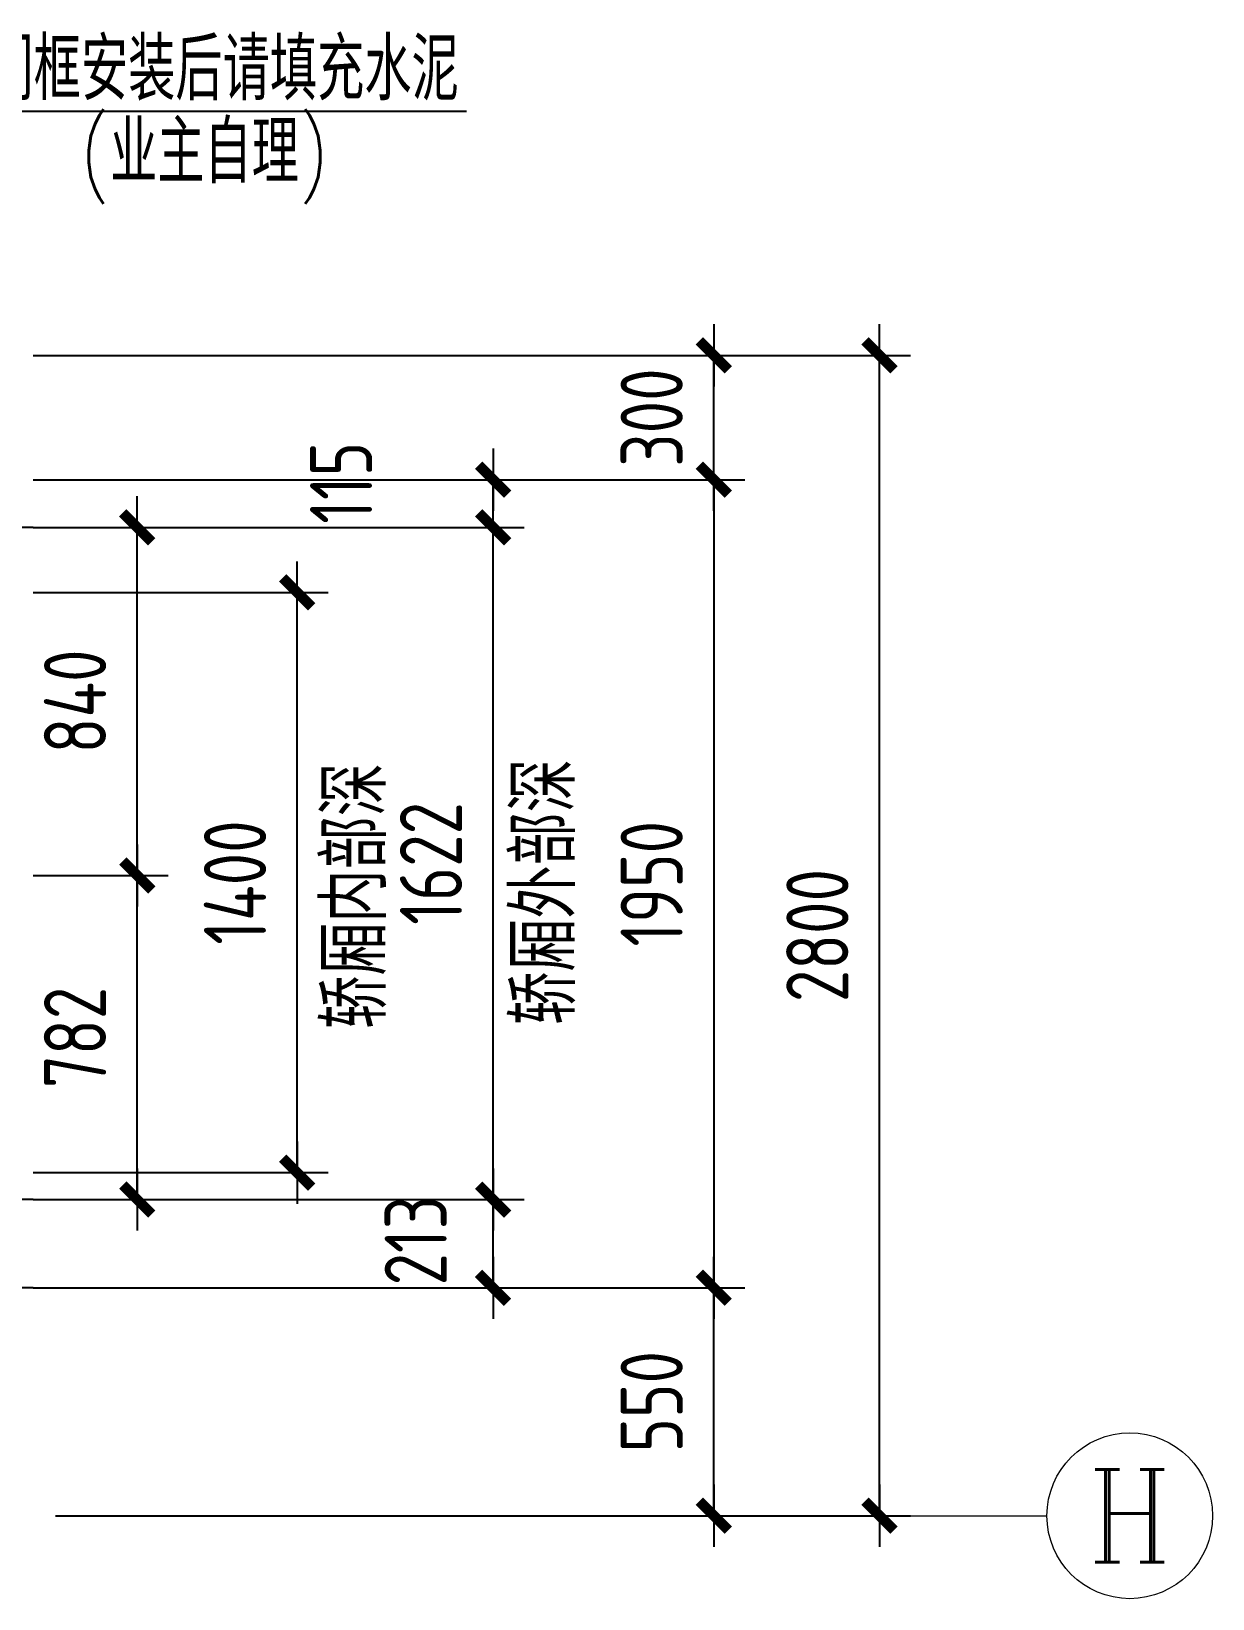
# Model space of a CAD drawing. Extents: x 185540 to 253404, y 138157 to 180211.
# Drawn here: x 221724 to 224575, y 144000 to 147782 of the extents above; entities that cross this region are included whole.
import ezdxf
from ezdxf.enums import TextEntityAlignment as Align

# ---------------------------------------------------------------- set-up
doc = ezdxf.new("R2010")
doc.units = 0
doc.header["$LTSCALE"] = 1000
doc.header["$MEASUREMENT"] = 0
doc.linetypes.add('ACAD_ISO04W100', pattern=[30.5, 24, -3, 0.5, -3])
doc.layers.get('0').update_dxf_attribs({"linetype": 'CONTINUOUS'})
doc.layers.get('DEFPOINTS').update_dxf_attribs({"linetype": 'CONTINUOUS'})
doc.layers.add('AXIS', color=3, linetype='CONTINUOUS', lineweight=9)
doc.layers.add('COLUMN', color=4, linetype='CONTINUOUS')
doc.layers.add('TC', color=8, linetype='CONTINUOUS')
doc.styles.add('COMPLEX', font='COMPLEX.shx')
doc.styles.add('DIM_FONT', font='tssdeng.shx', dxfattribs={"width": 0.8, "bigfont": 'tssdchn.shx'})
doc.styles.get("Standard").update_dxf_attribs({"font": 'txt.shx', "width": 0.8, "height": 260, "bigfont": 'china.shx'})
doc.styles.add('TSS', font='tssdeng.shx', dxfattribs={"width": 0.85, "bigfont": 'tssdchn.shx'})
doc.dimstyles.new('DIMN-200', dxfattribs={"dimtxt": 300, "dimasz": 1, "dimexe": 250, "dimexo": 0, "dimgap": 150, "dimtad": 1, "dimdec": 0, "dimdsep": 46, "dimtxsty": 'DIM_FONT', "dimblk": '_DIMX', "dimcen": 2.5, "dimclrd": 256, "dimclre": 256, "dimclrt": 4, "dimadec": 0, "dimazin": 0, "dimtfac": 1, "dimtdec": 0, "dimtix": 1, "dimtmove": 2, "dimatfit": 3, "dimldrblk": '_DIMX', "dimfxl": 0, "dimtolj": 1, "dimtzin": 0, "dimarcsym": 0})
doc.dimstyles.get("Standard").update_dxf_attribs({"dimtxt": 300, "dimasz": 1, "dimexe": 150, "dimexo": 0, "dimgap": 150, "dimtad": 1, "dimdec": 0, "dimzin": 0, "dimdsep": 46, "dimtxsty": 'Standard', "dimblk1": '_DIMX', "dimblk2": '_DIMX', "dimsah": 1, "dimcen": 200, "dimclrd": 256, "dimclre": 256, "dimclrt": 4, "dimadec": 0, "dimazin": 0, "dimtfac": 1, "dimtdec": 0, "dimtix": 1, "dimtmove": 2, "dimatfit": 3, "dimldrblk": '_DIMX', "dimfxl": 0, "dimtolj": 1, "dimtzin": 0, "dimarcsym": 0})

# ---------------------------------------------------------------- blocks, each defined once
blk = doc.blocks.new('_DIMX')
blk.add_line((-150, 0), (150, 0))
at = {"const_width": 50}
blk.add_lwpolyline([(-70, -70), (70, 70)], dxfattribs=at)
blk = doc.blocks.new('*D530')
at = {"linetype": 'ByBlock'}
for p, q in [((218852.6, 131567.3), (220037.8, 131567.3)), ((219962.8, 131354.8), (219962.8, 131566.8)), ((218852.6, 131354.3), (220037.8, 131354.3))]:
    blk.add_line(p, q, dxfattribs=at)
at = {"layer": 'DEFPOINTS', "color": 0, "linetype": 'ByBlock'}
for p in [(218852.6, 131567.3), (219962.8, 131567.3), (218852.6, 131354.3)]:
    blk.add_point(p, dxfattribs=at)
at = {"linetype": 'ByBlock', "xscale": 0.5, "yscale": 0.5, "zscale": 0.5}
for p, rotation in [((219962.8, 131567.3), 90), ((219962.8, 131354.3), 270)]:
    blk.add_blockref('_DIMX', p, dxfattribs=dict(at, rotation=rotation))
at = {"color": 4, "linetype": 'ByBlock', "insert": (219776, 131468), "char_height": 150, "attachment_point": 5, "rotation": 90, "style": 'DIM_FONT'}
blk.add_mtext('\\A1;213', dxfattribs=at)
blk = doc.blocks.new('*D535')
at = {"linetype": 'ByBlock'}
for p, q in [((218852.6, 133304.3), (220570.5, 133304.3)), ((220495.5, 133303.8), (220495.5, 131354.8)), ((218852.6, 131354.3), (220570.5, 131354.3))]:
    blk.add_line(p, q, dxfattribs=at)
at = {"layer": 'DEFPOINTS', "color": 0, "linetype": 'ByBlock'}
for p in [(218852.6, 133304.3), (218852.6, 131354.3), (220495.5, 131354.3)]:
    blk.add_point(p, dxfattribs=at)
at = {"linetype": 'ByBlock', "xscale": 0.5, "yscale": 0.5, "zscale": 0.5}
for p, rotation in [((220495.5, 133304.3), 90), ((220495.5, 131354.3), 270)]:
    blk.add_blockref('_DIMX', p, dxfattribs=dict(at, rotation=rotation))
at = {"color": 4, "linetype": 'ByBlock', "insert": (220345.5, 132329.3), "char_height": 150, "attachment_point": 5, "rotation": 90, "style": 'DIM_FONT'}
blk.add_mtext('\\A1;1950', dxfattribs=at)
blk = doc.blocks.new('*D529')
at = {"linetype": 'ByBlock'}
for p, q in [((218852.6, 133304.3), (220037.8, 133304.3)), ((219962.8, 133304.8), (219962.8, 133305.3)), ((219962.8, 133189.3), (219962.8, 133304.3)), ((219962.8, 133189.3), (219962.8, 133304.3)), ((218852.6, 133189.3), (220037.8, 133189.3)), ((219962.8, 133188.8), (219962.8, 133188.3))]:
    blk.add_line(p, q, dxfattribs=at)
at = {"layer": 'DEFPOINTS', "color": 0, "linetype": 'ByBlock'}
for p in [(218852.6, 133304.3), (219962.8, 133304.3), (218852.6, 133189.3)]:
    blk.add_point(p, dxfattribs=at)
at = {"linetype": 'ByBlock', "xscale": 0.5, "yscale": 0.5, "zscale": 0.5}
for p, rotation in [((219962.8, 133304.3), 270), ((219962.8, 133189.3), 90)]:
    blk.add_blockref('_DIMX', p, dxfattribs=dict(at, rotation=rotation))
at = {"color": 4, "linetype": 'ByBlock', "insert": (219595.8, 133296.8), "char_height": 150, "attachment_point": 5, "rotation": 90, "style": 'DIM_FONT'}
blk.add_mtext('\\A1;115', dxfattribs=at)
blk = doc.blocks.new('*D534')
at = {"linetype": 'ByBlock'}
for p, q in [((218852.6, 133032.3), (219564.8, 133032.3)), ((219489.8, 131632.8), (219489.8, 133031.8)), ((218852.6, 131632.3), (219564.8, 131632.3))]:
    blk.add_line(p, q, dxfattribs=at)
at = {"layer": 'DEFPOINTS', "color": 0, "linetype": 'ByBlock'}
for p in [(218852.6, 133032.3), (219489.8, 133032.3), (218852.6, 131632.3)]:
    blk.add_point(p, dxfattribs=at)
at = {"linetype": 'ByBlock', "xscale": 0.5, "yscale": 0.5, "zscale": 0.5}
for p, rotation in [((219489.8, 133032.3), 90), ((219489.8, 131632.3), 270)]:
    blk.add_blockref('_DIMX', p, dxfattribs=dict(at, rotation=rotation))
at = {"color": 4, "linetype": 'ByBlock', "insert": (219339.8, 132332.3), "char_height": 150, "attachment_point": 5, "rotation": 90, "style": 'DIM_FONT'}
blk.add_mtext('\\A1;1400', dxfattribs=at)
blk = doc.blocks.new('*D533')
at = {"linetype": 'ByBlock'}
for p, q in [((218852.6, 132349.3), (219178.7, 132349.3)), ((219103.7, 131567.8), (219103.7, 132348.8)), ((218852.6, 131567.3), (219178.7, 131567.3))]:
    blk.add_line(p, q, dxfattribs=at)
at = {"layer": 'DEFPOINTS', "color": 0, "linetype": 'ByBlock'}
for p in [(218852.6, 132349.3), (219103.7, 132349.3), (218852.6, 131567.3)]:
    blk.add_point(p, dxfattribs=at)
at = {"linetype": 'ByBlock', "xscale": 0.5, "yscale": 0.5, "zscale": 0.5}
for p, rotation in [((219103.7, 132349.3), 90), ((219103.7, 131567.3), 270)]:
    blk.add_blockref('_DIMX', p, dxfattribs=dict(at, rotation=rotation))
at = {"color": 4, "linetype": 'ByBlock', "insert": (218953.7, 131958.3), "char_height": 150, "attachment_point": 5, "rotation": 90, "style": 'DIM_FONT'}
blk.add_mtext('\\A1;782', dxfattribs=at)
blk = doc.blocks.new('*D532')
at = {"linetype": 'ByBlock'}
for p, q in [((218852.6, 133189.3), (219178.7, 133189.3)), ((219103.7, 132349.8), (219103.7, 133188.8)), ((218852.6, 132349.3), (219178.7, 132349.3))]:
    blk.add_line(p, q, dxfattribs=at)
at = {"layer": 'DEFPOINTS', "color": 0, "linetype": 'ByBlock'}
for p in [(218852.6, 133189.3), (219103.7, 133189.3), (218852.6, 132349.3)]:
    blk.add_point(p, dxfattribs=at)
at = {"linetype": 'ByBlock', "xscale": 0.5, "yscale": 0.5, "zscale": 0.5}
for p, rotation in [((219103.7, 133189.3), 90), ((219103.7, 132349.3), 270)]:
    blk.add_blockref('_DIMX', p, dxfattribs=dict(at, rotation=rotation))
at = {"color": 4, "linetype": 'ByBlock', "insert": (218953.7, 132769.3), "char_height": 150, "attachment_point": 5, "rotation": 90, "style": 'DIM_FONT'}
blk.add_mtext('\\A1;840', dxfattribs=at)
blk = doc.blocks.new('*D531')
at = {"linetype": 'ByBlock'}
for p, q in [((218852.6, 133189.3), (220037.8, 133189.3)), ((219962.8, 131567.8), (219962.8, 133188.8)), ((218852.6, 131567.3), (220037.8, 131567.3))]:
    blk.add_line(p, q, dxfattribs=at)
at = {"layer": 'DEFPOINTS', "color": 0, "linetype": 'ByBlock'}
for p in [(218852.6, 133189.3), (219962.8, 133189.3), (218852.6, 131567.3)]:
    blk.add_point(p, dxfattribs=at)
at = {"linetype": 'ByBlock', "xscale": 0.5, "yscale": 0.5, "zscale": 0.5}
for p, rotation in [((219962.8, 133189.3), 90), ((219962.8, 131567.3), 270)]:
    blk.add_blockref('_DIMX', p, dxfattribs=dict(at, rotation=rotation))
at = {"color": 4, "linetype": 'ByBlock', "insert": (219812.8, 132378.3), "char_height": 150, "attachment_point": 5, "rotation": 90, "style": 'DIM_FONT'}
blk.add_mtext('\\A1;1622', dxfattribs=at)
blk = doc.blocks.new('*D536')
at = {"linetype": 'ByBlock'}
for p, q in [((218666.1, 133391.3), (220384, 133391.3)), ((220309, 133391.8), (220309, 133392.3)), ((220309, 133091.3), (220309, 133391.3)), ((218666.1, 133091.3), (220384, 133091.3)), ((220309, 133090.8), (220309, 133090.3))]:
    blk.add_line(p, q, dxfattribs=at)
at = {"layer": 'DEFPOINTS', "color": 0, "linetype": 'ByBlock'}
for p in [(218666.1, 133391.3), (220309, 133391.3), (218666.1, 133091.3)]:
    blk.add_point(p, dxfattribs=at)
at = {"linetype": 'ByBlock', "xscale": 0.5, "yscale": 0.5, "zscale": 0.5}
for p, rotation in [((220309, 133391.3), 270), ((220309, 133091.3), 90)]:
    blk.add_blockref('_DIMX', p, dxfattribs=dict(at, rotation=rotation))
at = {"color": 4, "linetype": 'ByBlock', "insert": (220159, 133241.3), "char_height": 150, "attachment_point": 5, "rotation": 90, "style": 'DIM_FONT'}
blk.add_mtext('\\A1;300', dxfattribs=at)
blk = doc.blocks.new('*D537')
at = {"linetype": 'ByBlock'}
for p, q in [((218719.9, 131141.3), (220384, 131141.3)), ((220309, 130591.8), (220309, 131140.8)), ((218719.9, 130591.3), (220384, 130591.3))]:
    blk.add_line(p, q, dxfattribs=at)
at = {"layer": 'DEFPOINTS', "color": 0, "linetype": 'ByBlock'}
for p in [(218719.9, 131141.3), (220309, 131141.3), (218719.9, 130591.3)]:
    blk.add_point(p, dxfattribs=at)
at = {"linetype": 'ByBlock', "xscale": 0.5, "yscale": 0.5, "zscale": 0.5}
for p, rotation in [((220309, 131141.3), 90), ((220309, 130591.3), 270)]:
    blk.add_blockref('_DIMX', p, dxfattribs=dict(at, rotation=rotation))
at = {"color": 4, "linetype": 'ByBlock', "insert": (220159, 130866.3), "char_height": 150, "attachment_point": 5, "rotation": 90, "style": 'DIM_FONT'}
blk.add_mtext('\\A1;550', dxfattribs=at)
blk = doc.blocks.new('*D538')
at = {"linetype": 'ByBlock'}
for p, q in [((219066.1, 133391.3), (220784, 133391.3)), ((220709, 130591.8), (220709, 133390.8)), ((219066.1, 130591.3), (220784, 130591.3))]:
    blk.add_line(p, q, dxfattribs=at)
at = {"layer": 'DEFPOINTS', "color": 0, "linetype": 'ByBlock'}
for p in [(219066.1, 133391.3), (220709, 133391.3), (219066.1, 130591.3)]:
    blk.add_point(p, dxfattribs=at)
at = {"linetype": 'ByBlock', "xscale": 0.5, "yscale": 0.5, "zscale": 0.5}
for p, rotation in [((220709, 133391.3), 90), ((220709, 130591.3), 270)]:
    blk.add_blockref('_DIMX', p, dxfattribs=dict(at, rotation=rotation))
at = {"color": 4, "linetype": 'ByBlock', "insert": (220559, 131991.3), "char_height": 150, "attachment_point": 5, "rotation": 90, "style": 'DIM_FONT'}
blk.add_mtext('\\A1;2800', dxfattribs=at)

msp = doc.modelspace()

# ---------------------------------------------------------------- linework, layer by layer
at = {"layer": 'AXIS'}
msp.add_line((222363.4, 144200.3), (224175.2, 144200.3), dxfattribs=at)
msp.add_circle((224375.2, 144200.3), 200, dxfattribs=at)
at = {"layer": 'TC', "linetype": 'ACAD_ISO04W100', "ltscale": 0.03}
for p, q in [((221728.3, 146585.3), (220594.2, 146585.3)), ((221728.3, 144963.3), (220469.2, 144963.3)), ((221728.3, 144750.3), (220469.2, 144750.3))]:
    msp.add_line(p, q, dxfattribs=at)

# ---------------------------------------------------------------- texts
at = {"layer": 'AXIS', "width": 0.8}
for s, p in [('门框安装后请填充水泥', (221615.5, 147616)), ('(业主自理)', (221841.6, 147416.1))]:
    msp.add_text(s, height=150, dxfattribs=at).set_placement(p)
at = {"layer": 'AXIS', "style": 'TSS', "width": 0.9}
for s, p in [('轿厢内部深', (222579.8, 145375.4)), ('轿厢外部深', (223036.4, 145384.9))]:
    msp.add_text(s, height=150, rotation=90, dxfattribs=at).set_placement(p)
at = {"layer": 'AXIS', "style": 'COMPLEX', "width": 0.9375}
msp.add_attdef('H', text='', height=224, dxfattribs=at).set_placement((224275.2, 144088.3), (224475.2, 144088.3), align=Align.FIT)

# ---------------------------------------------------------------- dimensions: what is measured, and where the dimension line sits
at = {"layer": 'AXIS'}
for p1, p2, distance, picture, middle in [((221728.3, 146700.3), (221728.3, 147000.3), -1642.8, '*D536', (223221.1, 146850.3)), ((222128.3, 144200.3), (222128.3, 147000.3), -1642.8, '*D538', (223621.1, 145600.3)), ((221782.1, 144200.3), (221782.1, 144750.3), -1589, '*D537', (223221.1, 144475.3))]:
    dim = msp.add_aligned_dim(p1=p1, p2=p2, distance=distance, dimstyle='Standard', override={"dimscale": 0.5, "dimtxsty": 'DIM_FONT', "dimblk": '_DIMX'}, dxfattribs=at)
    dim.commit()
    dim.dimension.update_dxf_attribs({"geometry": picture, "text_midpoint": middle, "insert": (3062.1, 13609.1)})
for base, p1, p2, picture, middle in [((222838.4, 146700.3), (221728.3, 146585.3), (221728.3, 146700.3), '*D529', (222471.4, 146692.8)), ((222838.4, 144963.3), (221728.3, 144750.3), (221728.3, 144963.3), '*D530', (222651.6, 144864))]:
    dim = msp.add_linear_dim(base=base, p1=p1, p2=p2, angle=90, dimstyle='DIMN-200', override={"dimscale": 0.5, "dimexe": 150, "dimzin": 0, "dimblk1": '_DIMX', "dimblk2": '_DIMX', "dimsah": 1, "dimcen": 200}, dxfattribs=at)
    dim.commit()
    dim.dimension.update_dxf_attribs({"geometry": picture, "text_midpoint": middle, "dimtype": 160, "insert": (2875.6, 13396.1)})
for base, p1, p2, angle, picture, middle in [((223371.1, 144750.3), (221728.3, 146700.3), (221728.3, 144750.3), 270, '*D535', (223221.1, 145725.3)), ((221979.4, 146585.3), (221728.3, 145745.3), (221728.3, 146585.3), 90, '*D532', (221829.4, 146165.3)), ((222838.4, 146585.3), (221728.3, 144963.3), (221728.3, 146585.3), 90, '*D531', (222688.4, 145774.3)), ((222365.5, 146428.3), (221728.3, 145028.3), (221728.3, 146428.3), 90, '*D534', (222215.5, 145728.3)), ((221979.4, 145745.3), (221728.3, 144963.3), (221728.3, 145745.3), 90, '*D533', (221829.4, 145354.3))]:
    dim = msp.add_linear_dim(base=base, p1=p1, p2=p2, angle=angle, dimstyle='DIMN-200', override={"dimscale": 0.5, "dimexe": 150, "dimzin": 0, "dimblk1": '_DIMX', "dimblk2": '_DIMX', "dimsah": 1, "dimcen": 200}, dxfattribs=at)
    dim.commit()
    dim.dimension.update_dxf_attribs({"geometry": picture, "text_midpoint": middle, "insert": (2875.6, 13396.1)})

# ---------------------------------------------------------------- leaders
at = {"layer": 'COLUMN'}
msp.add_leader([(220331.5, 146770.2), (221633.8, 147589.6), (222774.2, 147589.6)], dimstyle='Standard', override={"dimscale": 0.5, "dimtxsty": 'DIM_FONT'}, dxfattribs=at)

doc.saveas('drawing.dxf')
